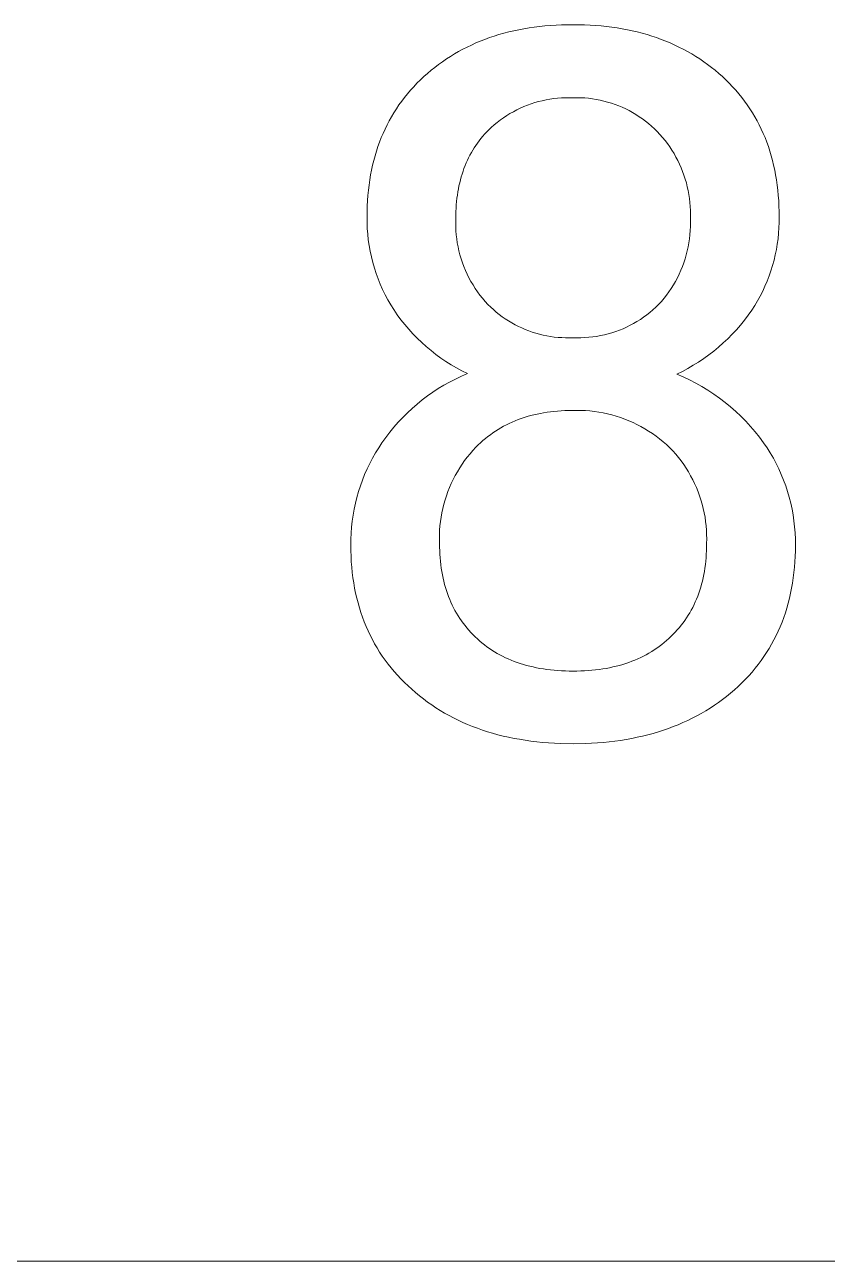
# Model space of a CAD drawing. Header units: millimetres. Extents: x -2542 to 6192, y -257 to 5845.
# Drawn here: x 4718 to 4812.9, y 231.7 to 377.8 of the extents above; entities that cross this region are included whole.
import ezdxf

# ---------------------------------------------------------------- set-up
doc = ezdxf.new("R2010")
doc.units = ezdxf.units.MM
doc.header["$MEASUREMENT"] = 0
doc.layers.add('Domyślny', color=7, linetype='Continuous', true_color=0x000000)

msp = doc.modelspace()

# ---------------------------------------------------------------- linework, layer by layer
at = {"layer": 'Domyślny', "color": 18, "lineweight": 15, "true_color": 0x000000}
for p, q in [((4775.84, 377.09), (4776.44, 377.22)), ((4776.44, 377.22), (4777.04, 377.33)), ((4777.04, 377.33), (4777.65, 377.44)), ((4777.65, 377.44), (4778.28, 377.52)), ((4778.28, 377.52), (4778.91, 377.6)), ((4778.91, 377.6), (4779.54, 377.67)), ((4779.54, 377.67), (4780.19, 377.72)), ((4780.19, 377.72), (4780.85, 377.76)), ((4780.85, 377.76), (4781.51, 377.79)), ((4781.51, 377.79), (4782.18, 377.81)), ((4782.18, 377.81), (4782.86, 377.82)), ((4782.86, 377.82), (4783.54, 377.81)), ((4783.54, 377.81), (4784.21, 377.79)), ((4784.21, 377.79), (4784.87, 377.76)), ((4784.87, 377.76), (4785.52, 377.72)), ((4785.52, 377.72), (4786.17, 377.67)), ((4786.17, 377.67), (4786.81, 377.6)), ((4786.81, 377.6), (4787.44, 377.52)), ((4787.44, 377.52), (4788.06, 377.44)), ((4788.06, 377.44), (4788.67, 377.33)), ((4788.67, 377.33), (4789.28, 377.22)), ((4789.28, 377.22), (4789.87, 377.09)), ((4770.84, 375.42), (4771.36, 375.66)), ((4771.36, 375.66), (4771.89, 375.88)), ((4771.89, 375.88), (4772.43, 376.09)), ((4772.43, 376.09), (4772.98, 376.29)), ((4772.98, 376.29), (4773.53, 376.47)), ((4773.53, 376.47), (4774.1, 376.65)), ((4774.1, 376.65), (4774.67, 376.81)), ((4774.67, 376.81), (4775.25, 376.96)), ((4775.25, 376.96), (4775.84, 377.09)), ((4789.87, 377.09), (4790.46, 376.96)), ((4790.46, 376.96), (4791.04, 376.81)), ((4791.04, 376.81), (4791.62, 376.65)), ((4791.62, 376.65), (4792.18, 376.47)), ((4792.18, 376.47), (4792.74, 376.29)), ((4792.74, 376.29), (4793.28, 376.09)), ((4793.28, 376.09), (4793.82, 375.88)), ((4793.82, 375.88), (4794.36, 375.66)), ((4794.36, 375.66), (4794.88, 375.42)), ((4768.35, 374.08), (4768.83, 374.37)), ((4768.83, 374.37), (4769.32, 374.65)), ((4769.32, 374.65), (4769.82, 374.92)), ((4769.82, 374.92), (4770.32, 375.18)), ((4770.32, 375.18), (4770.84, 375.42)), ((4794.88, 375.42), (4795.39, 375.18)), ((4795.39, 375.18), (4795.9, 374.92)), ((4795.9, 374.92), (4796.4, 374.65)), ((4796.4, 374.65), (4796.89, 374.37)), ((4796.89, 374.37), (4797.37, 374.08)), ((4766.06, 372.43), (4766.51, 372.78)), ((4766.51, 372.78), (4766.95, 373.12)), ((4766.95, 373.12), (4767.41, 373.45)), ((4767.41, 373.45), (4767.88, 373.77)), ((4767.88, 373.77), (4768.35, 374.08)), ((4797.37, 374.08), (4797.85, 373.77)), ((4797.85, 373.77), (4798.31, 373.45)), ((4798.31, 373.45), (4798.77, 373.12)), ((4798.77, 373.12), (4799.22, 372.78)), ((4799.22, 372.78), (4799.66, 372.43)), ((4764.4, 370.9), (4764.8, 371.29)), ((4764.8, 371.29), (4765.21, 371.68)), ((4765.21, 371.68), (4765.63, 372.06)), ((4765.63, 372.06), (4766.06, 372.43)), ((4799.66, 372.43), (4800.09, 372.06)), ((4800.09, 372.06), (4800.52, 371.68)), ((4800.52, 371.68), (4800.93, 371.29)), ((4800.93, 371.29), (4801.33, 370.9)), ((4763.27, 369.66), (4763.63, 370.08)), ((4763.63, 370.08), (4764.01, 370.49)), ((4764.01, 370.49), (4764.4, 370.9)), ((4801.33, 370.9), (4801.72, 370.49)), ((4801.72, 370.49), (4802.1, 370.08)), ((4802.1, 370.08), (4802.46, 369.66)), ((4761.96, 367.89), (4762.27, 368.34)), ((4762.27, 368.34), (4762.59, 368.79)), ((4762.59, 368.79), (4762.93, 369.23)), ((4762.93, 369.23), (4763.27, 369.66)), ((4777.9, 368.47), (4777.47, 368.31)), ((4778.33, 368.61), (4777.9, 368.47)), ((4778.77, 368.73), (4778.33, 368.61)), ((4779.22, 368.84), (4778.77, 368.73)), ((4779.67, 368.94), (4779.22, 368.84)), ((4780.12, 369.02), (4779.67, 368.94)), ((4780.57, 369.09), (4780.12, 369.02)), ((4781.03, 369.14), (4780.57, 369.09)), ((4781.49, 369.17), (4781.03, 369.14)), ((4781.95, 369.19), (4781.49, 369.17)), ((4782.4, 369.19), (4781.95, 369.19)), ((4782.86, 369.18), (4782.4, 369.19)), ((4783.32, 369.19), (4782.86, 369.18)), ((4783.78, 369.18), (4783.32, 369.19)), ((4784.24, 369.16), (4783.78, 369.18)), ((4784.7, 369.12), (4784.24, 369.16)), ((4785.15, 369.06), (4784.7, 369.12)), ((4785.61, 368.99), (4785.15, 369.06)), ((4786.06, 368.9), (4785.61, 368.99)), ((4786.51, 368.8), (4786.06, 368.9)), ((4786.95, 368.68), (4786.51, 368.8)), ((4787.39, 368.55), (4786.95, 368.68)), ((4787.83, 368.4), (4787.39, 368.55)), ((4788.26, 368.24), (4787.83, 368.4)), ((4802.46, 369.66), (4802.81, 369.23)), ((4802.81, 369.23), (4803.15, 368.79)), ((4803.15, 368.79), (4803.47, 368.34)), ((4803.47, 368.34), (4803.78, 367.89)), ((4761.11, 366.47), (4761.38, 366.95)), ((4761.38, 366.95), (4761.67, 367.42)), ((4761.67, 367.42), (4761.96, 367.89)), ((4775.01, 367.08), (4774.63, 366.82)), ((4775.4, 367.32), (4775.01, 367.08)), ((4775.8, 367.54), (4775.4, 367.32)), ((4776.21, 367.76), (4775.8, 367.54)), ((4776.62, 367.95), (4776.21, 367.76)), ((4777.04, 368.14), (4776.62, 367.95)), ((4777.47, 368.31), (4777.04, 368.14)), ((4788.68, 368.06), (4788.26, 368.24)), ((4789.1, 367.87), (4788.68, 368.06)), ((4789.51, 367.66), (4789.1, 367.87)), ((4789.91, 367.44), (4789.51, 367.66)), ((4790.3, 367.2), (4789.91, 367.44)), ((4790.69, 366.95), (4790.3, 367.2)), ((4791.07, 366.69), (4790.69, 366.95)), ((4803.78, 367.89), (4804.07, 367.42)), ((4804.07, 367.42), (4804.35, 366.95)), ((4804.35, 366.95), (4804.62, 366.47)), ((4760.39, 364.98), (4760.62, 365.49)), ((4760.62, 365.49), (4760.86, 365.99)), ((4760.86, 365.99), (4761.11, 366.47)), ((4773.19, 365.68), (4772.86, 365.37)), ((4773.54, 365.99), (4773.19, 365.68)), ((4773.89, 366.28), (4773.54, 365.99)), ((4774.26, 366.56), (4773.89, 366.28)), ((4774.63, 366.82), (4774.26, 366.56)), ((4791.44, 366.42), (4791.07, 366.69)), ((4791.8, 366.13), (4791.44, 366.42)), ((4792.14, 365.83), (4791.8, 366.13)), ((4792.48, 365.52), (4792.14, 365.83)), ((4792.81, 365.19), (4792.48, 365.52)), ((4804.62, 366.47), (4804.88, 365.99)), ((4804.88, 365.99), (4805.12, 365.49)), ((4805.12, 365.49), (4805.35, 364.98)), ((4759.78, 363.42), (4759.97, 363.95)), ((4759.97, 363.95), (4760.17, 364.47)), ((4760.17, 364.47), (4760.39, 364.98)), ((4771.75, 364.1), (4771.55, 363.83)), ((4771.96, 364.37), (4771.75, 364.1)), ((4772.17, 364.63), (4771.96, 364.37)), ((4772.39, 364.88), (4772.17, 364.63)), ((4772.62, 365.13), (4772.39, 364.88)), ((4772.86, 365.37), (4772.62, 365.13)), ((4793.13, 364.85), (4792.81, 365.19)), ((4793.44, 364.5), (4793.13, 364.85)), ((4793.74, 364.13), (4793.44, 364.5)), ((4794.02, 363.76), (4793.74, 364.13)), ((4805.35, 364.98), (4805.57, 364.47)), ((4805.57, 364.47), (4805.77, 363.95)), ((4805.77, 363.95), (4805.96, 363.42)), ((4759.44, 362.33), (4759.6, 362.88)), ((4759.6, 362.88), (4759.78, 363.42)), ((4770.83, 362.7), (4770.66, 362.4)), ((4771, 362.99), (4770.83, 362.7)), ((4771.17, 363.28), (4771, 362.99)), ((4771.36, 363.56), (4771.17, 363.28)), ((4771.55, 363.83), (4771.36, 363.56)), ((4794.3, 363.37), (4794.02, 363.76)), ((4794.56, 362.98), (4794.3, 363.37)), ((4794.8, 362.58), (4794.56, 362.98)), ((4795.03, 362.17), (4794.8, 362.58)), ((4805.96, 363.42), (4806.13, 362.88)), ((4806.13, 362.88), (4806.3, 362.33)), ((4759.02, 360.64), (4759.15, 361.21)), ((4759.15, 361.21), (4759.28, 361.78)), ((4759.28, 361.78), (4759.44, 362.33)), ((4770.09, 361.16), (4769.96, 360.84)), ((4770.22, 361.48), (4770.09, 361.16)), ((4770.36, 361.79), (4770.22, 361.48)), ((4770.51, 362.1), (4770.36, 361.79)), ((4770.66, 362.4), (4770.51, 362.1)), ((4795.25, 361.75), (4795.03, 362.17)), ((4795.46, 361.33), (4795.25, 361.75)), ((4795.65, 360.9), (4795.46, 361.33)), ((4806.3, 362.33), (4806.45, 361.78)), ((4806.45, 361.78), (4806.58, 361.21)), ((4806.58, 361.21), (4806.71, 360.64)), ((4758.81, 359.47), (4758.91, 360.06)), ((4758.91, 360.06), (4759.02, 360.64)), ((4769.63, 359.83), (4769.54, 359.49)), ((4769.74, 360.17), (4769.63, 359.83)), ((4769.85, 360.51), (4769.74, 360.17)), ((4769.96, 360.84), (4769.85, 360.51)), ((4795.82, 360.46), (4795.65, 360.9)), ((4795.98, 360.02), (4795.82, 360.46)), ((4796.13, 359.57), (4795.98, 360.02)), ((4796.26, 359.12), (4796.13, 359.57)), ((4806.71, 360.64), (4806.82, 360.06)), ((4806.82, 360.06), (4806.92, 359.47)), ((4758.6, 357.65), (4758.65, 358.27)), ((4758.65, 358.27), (4758.73, 358.87)), ((4758.73, 358.87), (4758.81, 359.47)), ((4769.3, 358.42), (4769.23, 358.05)), ((4769.37, 358.78), (4769.3, 358.42)), ((4769.45, 359.14), (4769.37, 358.78)), ((4769.54, 359.49), (4769.45, 359.14)), ((4796.37, 358.67), (4796.26, 359.12)), ((4796.47, 358.21), (4796.37, 358.67)), ((4796.56, 357.74), (4796.47, 358.21)), ((4806.92, 359.47), (4807, 358.87)), ((4807, 358.87), (4807.07, 358.27)), ((4807.07, 358.27), (4807.13, 357.65)), ((4758.52, 356.39), (4758.55, 357.03)), ((4758.55, 357.03), (4758.6, 357.65)), ((4769.09, 356.92), (4769.05, 356.53)), ((4769.13, 357.3), (4769.09, 356.92)), ((4769.18, 357.68), (4769.13, 357.3)), ((4769.23, 358.05), (4769.18, 357.68)), ((4796.63, 357.28), (4796.56, 357.74)), ((4796.68, 356.81), (4796.63, 357.28)), ((4796.72, 356.34), (4796.68, 356.81)), ((4807.13, 357.65), (4807.18, 357.03)), ((4807.18, 357.03), (4807.21, 356.39)), ((4758.49, 355.1), (4758.5, 355.75)), ((4758.5, 355.75), (4758.52, 356.39)), ((4769, 355.74), (4768.99, 355.34)), ((4768.99, 355.34), (4768.99, 354.93)), ((4769.02, 356.14), (4769, 355.74)), ((4769.05, 356.53), (4769.02, 356.14)), ((4796.74, 355.87), (4796.72, 356.34)), ((4796.75, 355.4), (4796.74, 355.87)), ((4796.74, 354.93), (4796.75, 355.4)), ((4807.21, 356.39), (4807.23, 355.75)), ((4807.23, 355.75), (4807.23, 355.1)), ((4758.49, 354.42), (4758.49, 355.1)), ((4758.52, 353.74), (4758.49, 354.42)), ((4758.57, 353.06), (4758.52, 353.74)), ((4768.99, 354.93), (4768.98, 354.44)), ((4768.98, 354.44), (4768.98, 353.96)), ((4768.98, 353.96), (4769, 353.47)), ((4796.72, 353.48), (4796.75, 353.96)), ((4796.75, 354.44), (4796.74, 354.93)), ((4796.75, 353.96), (4796.75, 354.44)), ((4807.21, 353.81), (4807.17, 353.16)), ((4807.23, 354.46), (4807.21, 353.81)), ((4807.23, 355.1), (4807.23, 354.46)), ((4758.64, 352.38), (4758.57, 353.06)), ((4758.74, 351.71), (4758.64, 352.38)), ((4769, 353.47), (4769.04, 352.99)), ((4769.04, 352.99), (4769.1, 352.51)), ((4769.1, 352.51), (4769.17, 352.03)), ((4796.56, 352.03), (4796.63, 352.51)), ((4796.63, 352.51), (4796.69, 352.99)), ((4796.69, 352.99), (4796.72, 353.48)), ((4807.1, 352.52), (4807.02, 351.88)), ((4807.17, 353.16), (4807.1, 352.52)), ((4758.86, 351.04), (4758.74, 351.71)), ((4759.01, 350.37), (4758.86, 351.04)), ((4769.17, 352.03), (4769.26, 351.55)), ((4769.26, 351.55), (4769.36, 351.08)), ((4769.36, 351.08), (4769.48, 350.61)), ((4796.25, 350.61), (4796.37, 351.08)), ((4796.37, 351.08), (4796.48, 351.56)), ((4796.48, 351.56), (4796.56, 352.03)), ((4806.91, 351.24), (4806.78, 350.6)), ((4807.02, 351.88), (4806.91, 351.24)), ((4759.17, 349.71), (4759.01, 350.37)), ((4759.36, 349.06), (4759.17, 349.71)), ((4769.48, 350.61), (4769.62, 350.14)), ((4769.62, 350.14), (4769.78, 349.68)), ((4769.78, 349.68), (4769.95, 349.22)), ((4795.8, 349.23), (4795.97, 349.69)), ((4795.97, 349.69), (4796.12, 350.15)), ((4796.12, 350.15), (4796.25, 350.61)), ((4806.46, 349.35), (4806.26, 348.73)), ((4806.63, 349.97), (4806.46, 349.35)), ((4806.78, 350.6), (4806.63, 349.97)), ((4759.57, 348.41), (4759.36, 349.06)), ((4759.81, 347.77), (4759.57, 348.41)), ((4769.95, 349.22), (4770.13, 348.78)), ((4770.13, 348.78), (4770.33, 348.33)), ((4770.33, 348.33), (4770.55, 347.9)), ((4770.55, 347.9), (4770.78, 347.47)), ((4794.98, 347.48), (4795.2, 347.91)), ((4795.2, 347.91), (4795.42, 348.34)), ((4795.42, 348.34), (4795.62, 348.79)), ((4795.62, 348.79), (4795.8, 349.23)), ((4806.05, 348.12), (4805.82, 347.51)), ((4806.26, 348.73), (4806.05, 348.12)), ((4760.06, 347.14), (4759.81, 347.77)), ((4760.34, 346.52), (4760.06, 347.14)), ((4760.64, 345.91), (4760.34, 346.52)), ((4770.78, 347.47), (4771.03, 347.06)), ((4771.03, 347.06), (4771.29, 346.65)), ((4771.29, 346.65), (4771.57, 346.25)), ((4794.2, 346.25), (4794.48, 346.65)), ((4794.48, 346.65), (4794.73, 347.06)), ((4794.73, 347.06), (4794.98, 347.48)), ((4805.56, 346.92), (4805.29, 346.33)), ((4805.82, 347.51), (4805.56, 346.92)), ((4760.96, 345.31), (4760.64, 345.91)), ((4761.3, 344.72), (4760.96, 345.31)), ((4771.57, 346.25), (4771.85, 345.86)), ((4771.85, 345.86), (4772.16, 345.48)), ((4772.16, 345.48), (4772.47, 345.11)), ((4772.47, 345.11), (4772.8, 344.75)), ((4792.98, 344.75), (4793.31, 345.11)), ((4793.31, 345.11), (4793.62, 345.48)), ((4793.62, 345.48), (4793.92, 345.86)), ((4793.92, 345.86), (4794.2, 346.25)), ((4804.69, 345.18), (4804.36, 344.63)), ((4805, 345.75), (4804.69, 345.18)), ((4805.29, 346.33), (4805, 345.75)), ((4761.66, 344.14), (4761.3, 344.72)), ((4762.07, 343.54), (4761.66, 344.14)), ((4762.51, 342.95), (4762.07, 343.54)), ((4772.8, 344.75), (4773.12, 344.44)), ((4773.12, 344.44), (4773.45, 344.14)), ((4773.45, 344.14), (4773.78, 343.85)), ((4773.78, 343.85), (4774.13, 343.57)), ((4774.13, 343.57), (4774.49, 343.3)), ((4791.2, 343.25), (4791.58, 343.53)), ((4791.58, 343.53), (4791.95, 343.81)), ((4791.95, 343.81), (4792.3, 344.11)), ((4792.3, 344.11), (4792.65, 344.43)), ((4792.65, 344.43), (4792.98, 344.75)), ((4804.01, 344.08), (4803.58, 343.48)), ((4804.36, 344.63), (4804.01, 344.08)), ((4762.96, 342.38), (4762.51, 342.95)), ((4763.43, 341.83), (4762.96, 342.38)), ((4774.49, 343.3), (4774.85, 343.05)), ((4774.85, 343.05), (4775.23, 342.81)), ((4775.23, 342.81), (4775.61, 342.58)), ((4775.61, 342.58), (4776, 342.36)), ((4776, 342.36), (4776.39, 342.16)), ((4776.39, 342.16), (4776.8, 341.97)), ((4788.77, 341.89), (4789.19, 342.08)), ((4789.19, 342.08), (4789.61, 342.29)), ((4789.61, 342.29), (4790.02, 342.51)), ((4790.02, 342.51), (4790.42, 342.74)), ((4790.42, 342.74), (4790.82, 342.99)), ((4790.82, 342.99), (4791.2, 343.25)), ((4802.67, 342.32), (4802.18, 341.76)), ((4803.13, 342.89), (4802.67, 342.32)), ((4803.58, 343.48), (4803.13, 342.89)), ((4763.92, 341.29), (4763.43, 341.83)), ((4764.43, 340.77), (4763.92, 341.29)), ((4764.96, 340.26), (4764.43, 340.77)), ((4776.8, 341.97), (4777.21, 341.8)), ((4777.21, 341.8), (4777.62, 341.64)), ((4777.62, 341.64), (4778.04, 341.49)), ((4778.04, 341.49), (4778.47, 341.35)), ((4778.47, 341.35), (4778.89, 341.23)), ((4778.89, 341.23), (4779.33, 341.13)), ((4779.33, 341.13), (4779.76, 341.04)), ((4779.76, 341.04), (4780.2, 340.96)), ((4780.2, 340.96), (4780.64, 340.9)), ((4780.64, 340.9), (4781.08, 340.86)), ((4781.08, 340.86), (4781.53, 340.83)), ((4781.53, 340.83), (4781.97, 340.81)), ((4781.97, 340.81), (4782.42, 340.81)), ((4782.42, 340.81), (4782.86, 340.82)), ((4782.86, 340.82), (4783.33, 340.81)), ((4783.33, 340.81), (4783.79, 340.81)), ((4783.79, 340.81), (4784.26, 340.83)), ((4784.26, 340.83), (4784.72, 340.87)), ((4784.72, 340.87), (4785.19, 340.92)), ((4785.19, 340.92), (4785.65, 340.98)), ((4785.65, 340.98), (4786.1, 341.07)), ((4786.1, 341.07), (4786.56, 341.17)), ((4786.56, 341.17), (4787.01, 341.28)), ((4787.01, 341.28), (4787.46, 341.41)), ((4787.46, 341.41), (4787.9, 341.56)), ((4787.9, 341.56), (4788.34, 341.72)), ((4788.34, 341.72), (4788.77, 341.89)), ((4801.16, 340.7), (4800.63, 340.2)), ((4801.68, 341.23), (4801.16, 340.7)), ((4802.18, 341.76), (4801.68, 341.23)), ((4765.5, 339.77), (4764.96, 340.26)), ((4766.06, 339.3), (4765.5, 339.77)), ((4766.63, 338.85), (4766.06, 339.3)), ((4799.5, 339.24), (4798.92, 338.79)), ((4800.07, 339.71), (4799.5, 339.24)), ((4800.63, 340.2), (4800.07, 339.71)), ((4767.22, 338.42), (4766.63, 338.85)), ((4767.82, 338.01), (4767.22, 338.42)), ((4768.44, 337.62), (4767.82, 338.01)), ((4797.71, 337.95), (4797.08, 337.56)), ((4798.32, 338.36), (4797.71, 337.95)), ((4798.92, 338.79), (4798.32, 338.36)), ((4769.06, 337.25), (4768.44, 337.62)), ((4768.95, 335.94), (4769.65, 336.27)), ((4769.71, 336.9), (4769.06, 337.25)), ((4769.65, 336.27), (4770.36, 336.58)), ((4770.36, 336.58), (4769.71, 336.9)), ((4795.8, 336.84), (4795.14, 336.52)), ((4795.14, 336.52), (4795.9, 336.19)), ((4796.45, 337.19), (4795.8, 336.84)), ((4795.9, 336.19), (4796.65, 335.84)), ((4797.08, 337.56), (4796.45, 337.19)), ((4766.27, 334.38), (4766.92, 334.8)), ((4766.92, 334.8), (4767.58, 335.21)), ((4767.58, 335.21), (4768.26, 335.58)), ((4768.26, 335.58), (4768.95, 335.94)), ((4796.65, 335.84), (4797.38, 335.45)), ((4797.38, 335.45), (4798.1, 335.05)), ((4798.1, 335.05), (4798.81, 334.62)), ((4764.41, 332.98), (4765.02, 333.47)), ((4765.02, 333.47), (4765.64, 333.94)), ((4765.64, 333.94), (4766.27, 334.38)), ((4798.81, 334.62), (4799.5, 334.16)), ((4799.5, 334.16), (4800.18, 333.68)), ((4800.18, 333.68), (4800.84, 333.18)), ((4762.71, 331.4), (4763.26, 331.95)), ((4763.26, 331.95), (4763.83, 332.47)), ((4763.83, 332.47), (4764.41, 332.98)), ((4778.6, 331.79), (4778.21, 331.71)), ((4778.99, 331.87), (4778.6, 331.79)), ((4779.38, 331.95), (4778.99, 331.87)), ((4779.78, 332.01), (4779.38, 331.95)), ((4780.19, 332.06), (4779.78, 332.01)), ((4780.6, 332.11), (4780.19, 332.06)), ((4781.02, 332.15), (4780.6, 332.11)), ((4781.44, 332.18), (4781.02, 332.15)), ((4781.87, 332.2), (4781.44, 332.18)), ((4782.31, 332.21), (4781.87, 332.2)), ((4782.75, 332.21), (4782.31, 332.21)), ((4783.28, 332.23), (4782.75, 332.21)), ((4783.8, 332.22), (4783.28, 332.23)), ((4784.33, 332.2), (4783.8, 332.22)), ((4784.86, 332.16), (4784.33, 332.2)), ((4785.39, 332.1), (4784.86, 332.16)), ((4785.91, 332.02), (4785.39, 332.1)), ((4786.43, 331.93), (4785.91, 332.02)), ((4786.95, 331.82), (4786.43, 331.93)), ((4787.46, 331.69), (4786.95, 331.82)), ((4800.84, 333.18), (4801.48, 332.66)), ((4801.48, 332.66), (4802.1, 332.11)), ((4802.1, 332.11), (4802.7, 331.54)), ((4761.67, 330.25), (4762.18, 330.83)), ((4762.18, 330.83), (4762.71, 331.4)), ((4774.65, 330.36), (4774.33, 330.17)), ((4774.98, 330.53), (4774.65, 330.36)), ((4775.32, 330.69), (4774.98, 330.53)), ((4775.66, 330.85), (4775.32, 330.69)), ((4776.01, 331), (4775.66, 330.85)), ((4776.36, 331.14), (4776.01, 331)), ((4776.72, 331.27), (4776.36, 331.14)), ((4777.08, 331.39), (4776.72, 331.27)), ((4777.45, 331.5), (4777.08, 331.39)), ((4777.83, 331.61), (4777.45, 331.5)), ((4778.21, 331.71), (4777.83, 331.61)), ((4787.97, 331.55), (4787.46, 331.69)), ((4788.47, 331.38), (4787.97, 331.55)), ((4788.97, 331.2), (4788.47, 331.38)), ((4789.46, 331.01), (4788.97, 331.2)), ((4789.95, 330.79), (4789.46, 331.01)), ((4790.42, 330.57), (4789.95, 330.79)), ((4790.89, 330.32), (4790.42, 330.57)), ((4802.7, 331.54), (4803.29, 330.95)), ((4803.29, 330.95), (4803.85, 330.34)), ((4803.85, 330.34), (4804.39, 329.71)), ((4760.26, 328.4), (4760.71, 329.04)), ((4760.71, 329.04), (4761.18, 329.65)), ((4761.18, 329.65), (4761.67, 330.25)), ((4772.49, 328.9), (4772.2, 328.66)), ((4772.78, 329.14), (4772.49, 328.9)), ((4773.08, 329.36), (4772.78, 329.14)), ((4773.38, 329.58), (4773.08, 329.36)), ((4773.69, 329.78), (4773.38, 329.58)), ((4774.01, 329.98), (4773.69, 329.78)), ((4774.33, 330.17), (4774.01, 329.98)), ((4791.35, 330.06), (4790.89, 330.32)), ((4791.8, 329.78), (4791.35, 330.06)), ((4792.24, 329.49), (4791.8, 329.78)), ((4792.68, 329.19), (4792.24, 329.49)), ((4793.1, 328.87), (4792.68, 329.19)), ((4793.51, 328.53), (4793.1, 328.87)), ((4804.39, 329.71), (4804.91, 329.07)), ((4804.91, 329.07), (4805.4, 328.4)), ((4759.5, 327.2), (4759.87, 327.81)), ((4759.87, 327.81), (4760.26, 328.4)), ((4771.02, 327.5), (4770.68, 327.11)), ((4771.37, 327.88), (4771.02, 327.5)), ((4771.64, 328.15), (4771.37, 327.88)), ((4771.92, 328.41), (4771.64, 328.15)), ((4772.2, 328.66), (4771.92, 328.41)), ((4793.91, 328.18), (4793.51, 328.53)), ((4794.29, 327.82), (4793.91, 328.18)), ((4794.65, 327.45), (4794.29, 327.82)), ((4795, 327.06), (4794.65, 327.45)), ((4805.4, 328.4), (4805.8, 327.81)), ((4805.8, 327.81), (4806.19, 327.21)), ((4758.5, 325.31), (4758.81, 325.95)), ((4758.81, 325.95), (4759.14, 326.58)), ((4759.14, 326.58), (4759.5, 327.2)), ((4770.03, 326.29), (4769.73, 325.86)), ((4770.35, 326.7), (4770.03, 326.29)), ((4770.68, 327.11), (4770.35, 326.7)), ((4795.33, 326.66), (4795, 327.06)), ((4795.64, 326.25), (4795.33, 326.66)), ((4795.95, 325.82), (4795.64, 326.25)), ((4806.19, 327.21), (4806.55, 326.59)), ((4806.55, 326.59), (4806.88, 325.96)), ((4806.88, 325.96), (4807.2, 325.32)), ((4757.95, 323.99), (4758.21, 324.65)), ((4758.21, 324.65), (4758.5, 325.31)), ((4768.92, 324.53), (4768.68, 324.07)), ((4769.18, 324.98), (4768.92, 324.53)), ((4769.45, 325.43), (4769.18, 324.98)), ((4769.73, 325.86), (4769.45, 325.43)), ((4796.24, 325.39), (4795.95, 325.82)), ((4796.51, 324.95), (4796.24, 325.39)), ((4796.77, 324.5), (4796.51, 324.95)), ((4797.01, 324.04), (4796.77, 324.5)), ((4807.2, 325.32), (4807.49, 324.66)), ((4807.49, 324.66), (4807.76, 324)), ((4757.49, 322.64), (4757.71, 323.32)), ((4757.71, 323.32), (4757.95, 323.99)), ((4768.25, 323.12), (4768.05, 322.64)), ((4768.46, 323.6), (4768.25, 323.12)), ((4768.68, 324.07), (4768.46, 323.6)), ((4797.24, 323.57), (4797.01, 324.04)), ((4797.45, 323.1), (4797.24, 323.57)), ((4797.65, 322.62), (4797.45, 323.1)), ((4807.76, 324), (4808.01, 323.33)), ((4808.01, 323.33), (4808.24, 322.65)), ((4757.12, 321.26), (4757.29, 321.95)), ((4757.29, 321.95), (4757.49, 322.64)), ((4767.72, 321.65), (4767.58, 321.15)), ((4767.88, 322.15), (4767.72, 321.65)), ((4768.05, 322.64), (4767.88, 322.15)), ((4797.83, 322.13), (4797.65, 322.62)), ((4797.99, 321.64), (4797.83, 322.13)), ((4798.13, 321.14), (4797.99, 321.64)), ((4808.24, 322.65), (4808.44, 321.96)), ((4808.44, 321.96), (4808.61, 321.27)), ((4756.84, 319.86), (4756.97, 320.56)), ((4756.97, 320.56), (4757.12, 321.26)), ((4767.34, 320.14), (4767.25, 319.62)), ((4767.45, 320.65), (4767.34, 320.14)), ((4767.58, 321.15), (4767.45, 320.65)), ((4798.26, 320.63), (4798.13, 321.14)), ((4798.37, 320.13), (4798.26, 320.63)), ((4798.47, 319.62), (4798.37, 320.13)), ((4808.61, 321.27), (4808.76, 320.57)), ((4808.76, 320.57), (4808.89, 319.87)), ((4756.66, 318.44), (4756.74, 319.15)), ((4756.74, 319.15), (4756.84, 319.86)), ((4767.18, 319.11), (4767.12, 318.59)), ((4767.25, 319.62), (4767.18, 319.11)), ((4798.54, 319.1), (4798.47, 319.62)), ((4798.6, 318.59), (4798.54, 319.1)), ((4808.89, 319.87), (4808.99, 319.16)), ((4808.99, 319.16), (4809.07, 318.45)), ((4756.58, 317.02), (4756.61, 317.73)), ((4756.61, 317.73), (4756.66, 318.44)), ((4767.08, 318.07), (4767.06, 317.55)), ((4767.06, 317.55), (4767.06, 317.03)), ((4767.12, 318.59), (4767.08, 318.07)), ((4798.64, 318.07), (4798.6, 318.59)), ((4798.66, 317.55), (4798.64, 318.07)), ((4798.67, 317.03), (4798.66, 317.55)), ((4809.07, 318.45), (4809.12, 317.74)), ((4809.12, 317.74), (4809.15, 317.02)), ((4756.57, 316.31), (4756.58, 317.02)), ((4756.58, 315.64), (4756.57, 316.31)), ((4767.06, 317.03), (4767.07, 316.51)), ((4767.07, 316.51), (4767.07, 316.07)), ((4767.07, 316.07), (4767.09, 315.64)), ((4798.64, 315.65), (4798.65, 316.08)), ((4798.65, 316.51), (4798.67, 317.03)), ((4798.65, 316.08), (4798.65, 316.51)), ((4809.15, 317.02), (4809.15, 316.31)), ((4809.15, 316.31), (4809.15, 315.64)), ((4756.6, 314.99), (4756.58, 315.64)), ((4756.63, 314.34), (4756.6, 314.99)), ((4756.68, 313.7), (4756.63, 314.34)), ((4767.09, 315.64), (4767.11, 315.22)), ((4767.11, 315.22), (4767.14, 314.8)), ((4767.14, 314.8), (4767.17, 314.39)), ((4767.17, 314.39), (4767.22, 313.98)), ((4798.51, 314), (4798.55, 314.4)), ((4798.55, 314.4), (4798.59, 314.81)), ((4798.59, 314.81), (4798.62, 315.23)), ((4798.62, 315.23), (4798.64, 315.65)), ((4809.09, 314.33), (4809.04, 313.69)), ((4809.13, 314.98), (4809.09, 314.33)), ((4809.15, 315.64), (4809.13, 314.98)), ((4756.75, 313.07), (4756.68, 313.7)), ((4756.83, 312.45), (4756.75, 313.07)), ((4767.22, 313.98), (4767.27, 313.58)), ((4767.27, 313.58), (4767.34, 313.18)), ((4767.34, 313.18), (4767.41, 312.79)), ((4767.41, 312.79), (4767.49, 312.41)), ((4798.25, 312.44), (4798.32, 312.82)), ((4798.32, 312.82), (4798.39, 313.2)), ((4798.39, 313.2), (4798.45, 313.6)), ((4798.45, 313.6), (4798.51, 314)), ((4808.98, 313.06), (4808.9, 312.43)), ((4809.04, 313.69), (4808.98, 313.06)), ((4756.92, 311.84), (4756.83, 312.45)), ((4757.02, 311.23), (4756.92, 311.84)), ((4767.49, 312.41), (4767.57, 312.03)), ((4767.57, 312.03), (4767.67, 311.66)), ((4767.67, 311.66), (4767.77, 311.29)), ((4797.85, 310.97), (4797.96, 311.33)), ((4797.96, 311.33), (4798.06, 311.69)), ((4798.06, 311.69), (4798.16, 312.06)), ((4798.16, 312.06), (4798.25, 312.44)), ((4808.81, 311.82), (4808.71, 311.21)), ((4808.9, 312.43), (4808.81, 311.82)), ((4757.14, 310.64), (4757.02, 311.23)), ((4757.28, 310.05), (4757.14, 310.64)), ((4757.43, 309.47), (4757.28, 310.05)), ((4767.77, 311.29), (4767.88, 310.93)), ((4767.88, 310.93), (4768, 310.58)), ((4768, 310.58), (4768.13, 310.23)), ((4768.13, 310.23), (4768.27, 309.89)), ((4768.27, 309.89), (4768.41, 309.55)), ((4797.32, 309.6), (4797.47, 309.93)), ((4797.47, 309.93), (4797.6, 310.27)), ((4797.6, 310.27), (4797.73, 310.62)), ((4797.73, 310.62), (4797.85, 310.97)), ((4808.45, 310.02), (4808.31, 309.44)), ((4808.59, 310.61), (4808.45, 310.02)), ((4808.71, 311.21), (4808.59, 310.61)), ((4757.59, 308.9), (4757.43, 309.47)), ((4757.76, 308.34), (4757.59, 308.9)), ((4768.41, 309.55), (4768.57, 309.22)), ((4768.57, 309.22), (4768.73, 308.9)), ((4768.73, 308.9), (4768.89, 308.58)), ((4768.89, 308.58), (4769.07, 308.26)), ((4796.67, 308.31), (4796.84, 308.63)), ((4796.84, 308.63), (4797.01, 308.94)), ((4797.01, 308.94), (4797.17, 309.27)), ((4797.17, 309.27), (4797.32, 309.6)), ((4808.14, 308.87), (4807.97, 308.31)), ((4808.31, 309.44), (4808.14, 308.87)), ((4757.95, 307.79), (4757.76, 308.34)), ((4758.16, 307.24), (4757.95, 307.79)), ((4758.38, 306.7), (4758.16, 307.24)), ((4769.07, 308.26), (4769.26, 307.96)), ((4769.26, 307.96), (4769.45, 307.65)), ((4769.45, 307.65), (4769.65, 307.36)), ((4769.65, 307.36), (4769.86, 307.07)), ((4769.86, 307.07), (4770.08, 306.79)), ((4795.66, 306.84), (4795.87, 307.12)), ((4795.87, 307.12), (4796.08, 307.41)), ((4796.08, 307.41), (4796.29, 307.71)), ((4796.29, 307.71), (4796.48, 308.01)), ((4796.48, 308.01), (4796.67, 308.31)), ((4807.58, 307.2), (4807.36, 306.66)), ((4807.78, 307.75), (4807.58, 307.2)), ((4807.97, 308.31), (4807.78, 307.75)), ((4758.61, 306.18), (4758.38, 306.7)), ((4758.86, 305.66), (4758.61, 306.18)), ((4759.12, 305.15), (4758.86, 305.66)), ((4770.08, 306.79), (4770.3, 306.51)), ((4770.3, 306.51), (4770.54, 306.24)), ((4770.54, 306.24), (4770.78, 305.97)), ((4770.78, 305.97), (4771.03, 305.71)), ((4771.03, 305.71), (4771.29, 305.46)), ((4794.18, 305.26), (4794.44, 305.52)), ((4794.44, 305.52), (4794.7, 305.77)), ((4794.7, 305.77), (4794.95, 306.03)), ((4794.95, 306.03), (4795.19, 306.29)), ((4795.19, 306.29), (4795.43, 306.57)), ((4795.43, 306.57), (4795.66, 306.84)), ((4806.88, 305.61), (4806.62, 305.1)), ((4807.13, 306.13), (4806.88, 305.61)), ((4807.36, 306.66), (4807.13, 306.13)), ((4759.39, 304.64), (4759.12, 305.15)), ((4759.68, 304.15), (4759.39, 304.64)), ((4759.98, 303.66), (4759.68, 304.15)), ((4771.29, 305.46), (4771.55, 305.21)), ((4771.55, 305.21), (4771.82, 304.97)), ((4771.82, 304.97), (4772.09, 304.74)), ((4772.09, 304.74), (4772.38, 304.52)), ((4772.38, 304.52), (4772.66, 304.3)), ((4772.66, 304.3), (4772.96, 304.09)), ((4772.96, 304.09), (4773.26, 303.89)), ((4792.47, 303.92), (4792.77, 304.12)), ((4792.77, 304.12), (4793.06, 304.33)), ((4793.06, 304.33), (4793.35, 304.55)), ((4793.35, 304.55), (4793.63, 304.78)), ((4793.63, 304.78), (4793.91, 305.02)), ((4793.91, 305.02), (4794.18, 305.26)), ((4806.06, 304.1), (4805.75, 303.61)), ((4806.35, 304.59), (4806.06, 304.1)), ((4806.62, 305.1), (4806.35, 304.59)), ((4760.3, 303.18), (4759.98, 303.66)), ((4760.63, 302.71), (4760.3, 303.18)), ((4760.98, 302.25), (4760.63, 302.71)), ((4773.26, 303.89), (4773.57, 303.7)), ((4773.57, 303.7), (4773.88, 303.51)), ((4773.88, 303.51), (4774.2, 303.33)), ((4774.2, 303.33), (4774.53, 303.16)), ((4774.53, 303.16), (4774.86, 303)), ((4774.86, 303), (4775.2, 302.85)), ((4775.2, 302.85), (4775.55, 302.7)), ((4775.55, 302.7), (4775.9, 302.56)), ((4775.9, 302.56), (4776.26, 302.43)), ((4789.47, 302.44), (4789.83, 302.57)), ((4789.83, 302.57), (4790.18, 302.71)), ((4790.18, 302.71), (4790.53, 302.86)), ((4790.53, 302.86), (4790.86, 303.02)), ((4790.86, 303.02), (4791.2, 303.18)), ((4791.2, 303.18), (4791.52, 303.35)), ((4791.52, 303.35), (4791.84, 303.53)), ((4791.84, 303.53), (4792.16, 303.72)), ((4792.16, 303.72), (4792.47, 303.92)), ((4805.11, 302.66), (4804.76, 302.2)), ((4805.44, 303.13), (4805.11, 302.66)), ((4805.75, 303.61), (4805.44, 303.13)), ((4761.34, 301.8), (4760.98, 302.25)), ((4761.71, 301.36), (4761.34, 301.8)), ((4762.1, 300.92), (4761.71, 301.36)), ((4776.26, 302.43), (4776.62, 302.31)), ((4776.62, 302.31), (4776.99, 302.19)), ((4776.99, 302.19), (4777.37, 302.09)), ((4777.37, 302.09), (4777.76, 301.99)), ((4777.76, 301.99), (4778.15, 301.9)), ((4778.15, 301.9), (4778.54, 301.81)), ((4778.54, 301.81), (4778.95, 301.74)), ((4778.95, 301.74), (4779.36, 301.67)), ((4779.36, 301.67), (4779.77, 301.61)), ((4779.77, 301.61), (4780.2, 301.56)), ((4780.2, 301.56), (4780.62, 301.51)), ((4780.62, 301.51), (4781.06, 301.48)), ((4781.06, 301.48), (4781.5, 301.45)), ((4781.5, 301.45), (4781.95, 301.43)), ((4781.95, 301.43), (4782.4, 301.42)), ((4782.4, 301.42), (4782.86, 301.41)), ((4782.86, 301.41), (4783.32, 301.42)), ((4783.32, 301.42), (4783.78, 301.43)), ((4783.78, 301.43), (4784.22, 301.45)), ((4784.22, 301.45), (4784.67, 301.48)), ((4784.67, 301.48), (4785.1, 301.51)), ((4785.1, 301.51), (4785.53, 301.56)), ((4785.53, 301.56), (4785.95, 301.61)), ((4785.95, 301.61), (4786.37, 301.67)), ((4786.37, 301.67), (4786.78, 301.74)), ((4786.78, 301.74), (4787.18, 301.82)), ((4787.18, 301.82), (4787.58, 301.9)), ((4787.58, 301.9), (4787.97, 301.99)), ((4787.97, 301.99), (4788.35, 302.09)), ((4788.35, 302.09), (4788.73, 302.2)), ((4788.73, 302.2), (4789.1, 302.32)), ((4789.1, 302.32), (4789.47, 302.44)), ((4804.03, 301.3), (4803.64, 300.86)), ((4804.4, 301.75), (4804.03, 301.3)), ((4804.76, 302.2), (4804.4, 301.75)), ((4762.5, 300.49), (4762.1, 300.92)), ((4762.91, 300.08), (4762.5, 300.49)), ((4763.34, 299.66), (4762.91, 300.08)), ((4763.78, 299.26), (4763.34, 299.66)), ((4802.82, 300.02), (4802.39, 299.61)), ((4803.23, 300.44), (4802.82, 300.02)), ((4803.64, 300.86), (4803.23, 300.44)), ((4764.24, 298.87), (4763.78, 299.26)), ((4764.7, 298.49), (4764.24, 298.87)), ((4765.17, 298.12), (4764.7, 298.49)), ((4801.02, 298.43), (4800.54, 298.07)), ((4801.48, 298.81), (4801.02, 298.43)), ((4801.94, 299.2), (4801.48, 298.81)), ((4802.39, 299.61), (4801.94, 299.2)), ((4765.65, 297.76), (4765.17, 298.12)), ((4766.14, 297.41), (4765.65, 297.76)), ((4766.64, 297.08), (4766.14, 297.41)), ((4767.14, 296.76), (4766.64, 297.08)), ((4767.66, 296.45), (4767.14, 296.76)), ((4798.55, 296.72), (4798.03, 296.42)), ((4799.06, 297.04), (4798.55, 296.72)), ((4799.57, 297.37), (4799.06, 297.04)), ((4800.06, 297.71), (4799.57, 297.37)), ((4800.54, 298.07), (4800.06, 297.71)), ((4768.19, 296.16), (4767.66, 296.45)), ((4768.72, 295.88), (4768.19, 296.16)), ((4769.27, 295.61), (4768.72, 295.88)), ((4769.82, 295.35), (4769.27, 295.61)), ((4770.39, 295.11), (4769.82, 295.35)), ((4795.86, 295.32), (4795.3, 295.08)), ((4796.42, 295.58), (4795.86, 295.32)), ((4796.96, 295.85), (4796.42, 295.58)), ((4797.5, 296.13), (4796.96, 295.85)), ((4798.03, 296.42), (4797.5, 296.13)), ((4770.96, 294.87), (4770.39, 295.11)), ((4771.54, 294.65), (4770.96, 294.87)), ((4772.13, 294.45), (4771.54, 294.65)), ((4772.74, 294.25), (4772.13, 294.45)), ((4773.35, 294.07), (4772.74, 294.25)), ((4773.97, 293.9), (4773.35, 294.07)), ((4774.59, 293.74), (4773.97, 293.9)), ((4791.72, 293.89), (4791.09, 293.73)), ((4792.34, 294.05), (4791.72, 293.89)), ((4792.95, 294.23), (4792.34, 294.05)), ((4793.55, 294.43), (4792.95, 294.23)), ((4794.14, 294.63), (4793.55, 294.43)), ((4794.72, 294.85), (4794.14, 294.63)), ((4795.3, 295.08), (4794.72, 294.85)), ((4775.23, 293.6), (4774.59, 293.74)), ((4775.88, 293.46), (4775.23, 293.6)), ((4776.54, 293.35), (4775.88, 293.46)), ((4777.2, 293.24), (4776.54, 293.35)), ((4777.88, 293.14), (4777.2, 293.24)), ((4778.56, 293.06), (4777.88, 293.14)), ((4779.26, 292.99), (4778.56, 293.06)), ((4779.96, 292.94), (4779.26, 292.99)), ((4780.67, 292.89), (4779.96, 292.94)), ((4781.39, 292.86), (4780.67, 292.89)), ((4782.86, 292.83), (4781.39, 292.86)), ((4784.32, 292.86), (4782.86, 292.83)), ((4785.04, 292.89), (4784.32, 292.86)), ((4785.75, 292.93), (4785.04, 292.89)), ((4786.45, 292.99), (4785.75, 292.93)), ((4787.14, 293.06), (4786.45, 292.99)), ((4787.82, 293.14), (4787.14, 293.06)), ((4788.49, 293.23), (4787.82, 293.14)), ((4789.15, 293.34), (4788.49, 293.23)), ((4789.81, 293.46), (4789.15, 293.34)), ((4790.45, 293.59), (4789.81, 293.46)), ((4791.09, 293.73), (4790.45, 293.59)), ((2891.58, 231.65), (6192.16, 231.65))]:
    msp.add_line(p, q, dxfattribs=at)

doc.saveas('drawing.dxf')
